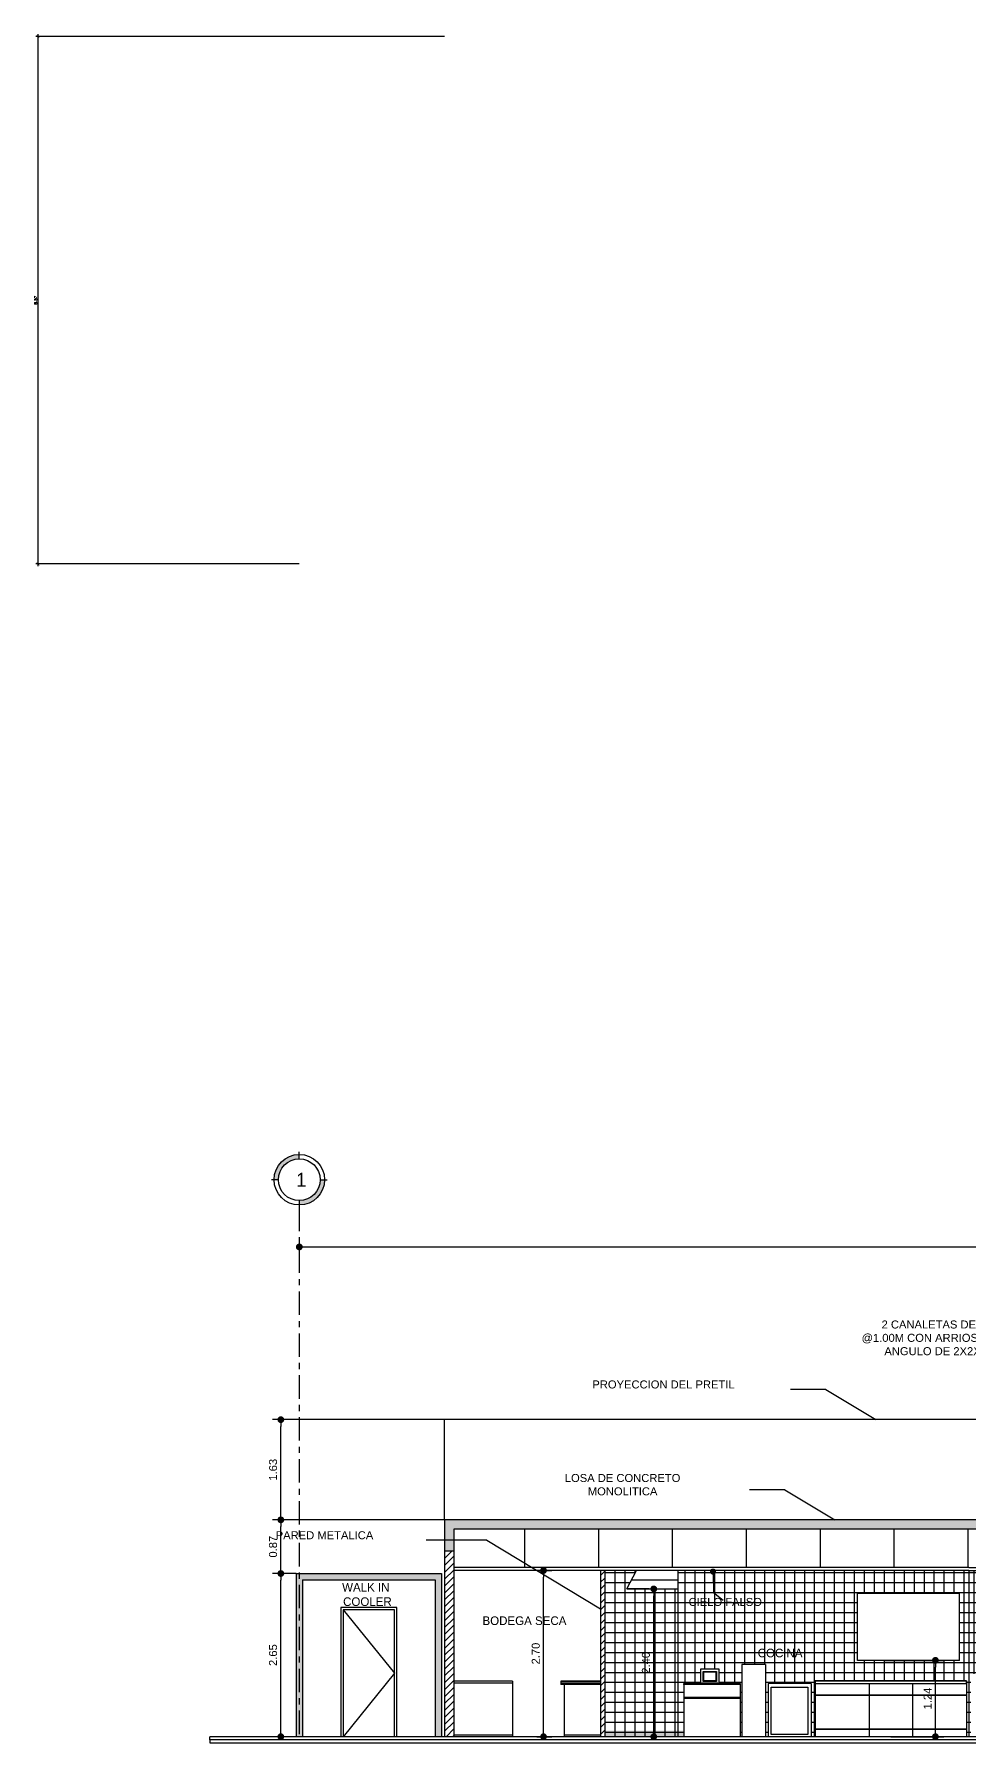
# Model space of a CAD drawing. Header units: metres. Extents: x 5805.4 to 5902.4, y 1788.4 to 1816.4.
# Drawn here: x 5871.52 to 5886.71, y 1788.61 to 1816.37 of the extents above; entities that cross this region are included whole.
import ezdxf
from ezdxf.enums import TextEntityAlignment as Align

# ---------------------------------------------------------------- set-up
doc = ezdxf.new("R2010")
doc.units = ezdxf.units.M
doc.header["$LTSCALE"] = 0.02
doc.linetypes.add('CENTER2', pattern=[28.575, 19.05, -3.175, 3.175, -3.175])
for name, color, linetype in [('A - Ejes', 7, 'CENTER2'), ('A-Cielo Reflejado', 2, 'Continuous'), ('A-Cotas', 7, 'Continuous'), ('A-Cotas Generales', 2, 'Continuous'), ('A-Paredes Externas', 3, 'Continuous'), ('A-PISOS', 5, 'Continuous'), ('A-Puertas', 7, 'Continuous'), ('A-Texto Espacios', 7, 'Continuous'), ('cota', 7, 'Continuous'), ('DIM', 8, 'Continuous'), ('E-Walk in Cooler', 3, 'Continuous'), ('GRIDTEXT', 1, 'Continuous'), ('HACHT', 9, 'Continuous'), ('HATCH', 8, 'Continuous'), ('Muebles EN', 6, 'Continuous'), ('Q', 8, 'Continuous')]:
    doc.layers.add(name, color=color, linetype=linetype)
doc.styles.add('Arial', font='arial.ttf', dxfattribs={"height": 0.15})
doc.styles.add('BANKGOTHIC', font='bgothl.ttf', dxfattribs={"height": 0.3})
doc.styles.add('Cotas 25', font='romans.shx', dxfattribs={"width": 1.3, "height": 0.0375})
doc.styles.add('Cotas 50', font='arial.ttf', dxfattribs={"height": 0.09})
doc.styles.add('Cotas 75', font='arial.ttf', dxfattribs={"height": 0.13})
doc.styles.add('TITTEXTL', font='')
doc.styles.get('TITTEXTL').set_extended_font_data('MicrogrammaDBolExt')
doc.dimstyles.new('COTAS 50', dxfattribs={"dimtxt": 0.09, "dimasz": 0.1, "dimexe": 0.09, "dimexo": 0, "dimgap": 0.05, "dimtad": 1, "dimzin": 1, "dimdsep": 46, "dimtxsty": 'Cotas 50', "dimblk": 'ARCHTICK', "dimcen": 0.1, "dimdle": 0.09, "dimclrd": 9, "dimclre": 9, "dimclrt": 256, "dimaunit": 1, "dimadec": 4, "dimazin": 0, "dimtfac": 1, "dimtmove": 0, "dimatfit": 3, "dimfxl": 0, "dimarcsym": 0})
doc.dimstyles.new('Estilo 25', dxfattribs={"dimtxt": 0.0375, "dimasz": 0.045, "dimexe": 0.0375, "dimexo": 0, "dimgap": 0.01875, "dimtad": 1, "dimzin": 1, "dimdsep": 46, "dimtxsty": 'Cotas 25', "dimblk": 'ARCHTICK', "dimcen": 0.135, "dimdle": 0.0375, "dimclrd": 9, "dimclre": 9, "dimclrt": 7, "dimadec": 0, "dimazin": 0, "dimtfac": 1, "dimtmove": 1, "dimatfit": 1, "dimfxl": 0, "dimarcsym": 0})
doc.dimstyles.new('Estilo 75', dxfattribs={"dimtxt": 0.13, "dimasz": 0.11, "dimexe": 0.135, "dimexo": 0, "dimgap": 0.06, "dimtad": 1, "dimzin": 1, "dimdsep": 46, "dimtxsty": 'Cotas 75', "dimblk": 'DOT', "dimcen": 0.135, "dimdle": 0.135, "dimclrd": 9, "dimclre": 9, "dimclrt": 256, "dimadec": 0, "dimazin": 0, "dimtfac": 1, "dimtmove": 1, "dimatfit": 1, "dimfxl": 0, "dimarcsym": 0})

# ---------------------------------------------------------------- blocks, each defined once
blk = doc.blocks.new('_ArchTick')
at = {"color": 0, "linetype": 'ByBlock', "const_width": 0.15}
blk.add_lwpolyline([(-0.5, -0.5), (0.5, 0.5)], dxfattribs=at)
blk = doc.blocks.new('*D16')
at = {"layer": 'A-Cielo Reflejado', "color": 9, "lineweight": -2, "transparency": 16777216}
for p, q in [((5871.581, 1807.726), (5871.581, 1816.368)), ((5878.184, 1816.331), (5871.543, 1816.331)), ((5875.824, 1807.763), (5871.543, 1807.763))]:
    blk.add_line(p, q, dxfattribs=at)
at = {"layer": 'A-Cielo Reflejado', "color": 9, "lineweight": -2, "transparency": 16777216, "xscale": 0.045, "yscale": 0.045, "zscale": 0.045}
for p, rotation in [((5871.581, 1816.331), 90), ((5871.581, 1807.763), 270)]:
    blk.add_blockref('_ArchTick', p, dxfattribs=dict(at, rotation=rotation))
at = {"layer": 'A-Cielo Reflejado', "color": 7, "transparency": 16777216, "insert": (5871.543, 1812.047), "char_height": 0.0375, "attachment_point": 5, "rotation": 90, "style": 'Cotas 25'}
blk.add_mtext('8.57', dxfattribs=at)
blk = doc.blocks.new('BUBLE C')
at = {"layer": 'GRIDTEXT'}
h = blk.add_hatch(color=8, dxfattribs=at)
h.paths.add_polyline_path([(0, 0.7), (0, 0.763, 0.414214), (-0.363, 0.4), (-0.3, 0.4, -0.414214)])
h.paths.add_polyline_path([(0.363, 0.4), (0.3, 0.4, -0.414214), (0, 0.1), (0, 0.037, 0.414214)])
at = {"layer": 'GRIDTEXT', "color": 8}
for points in [[(0, 0.7), (0, 0.8)], [(-0.3, 0.4), (-0.4, 0.4)], [(0.3, 0.4), (0.4, 0.4)], [(0, 0.1), (0, 0)]]:
    blk.add_lwpolyline(points, dxfattribs=at)
blk.add_circle((0, 0.4), 0.363, dxfattribs=at)
at = {"layer": 'GRIDTEXT'}
blk.add_circle((0, 0.4), 0.3, dxfattribs=at)
at = {"layer": 'GRIDTEXT', "style": 'TITTEXTL'}
blk.add_attdef('A', text='', height=0.16, dxfattribs=at).set_placement((0, 0.4), align=Align.MIDDLE)
blk = doc.blocks.new('_Dot')
at = {"color": 0, "linetype": 'ByBlock', "lineweight": -2}
blk.add_line((-0.5, 0), (-1, 0), dxfattribs=at)
at = {"color": 0, "linetype": 'ByBlock', "const_width": 0.5}
blk.add_lwpolyline([(-0.25, 0, 1), (0.25, 0, 1)], format="xyb", close=True, dxfattribs=at)
blk = doc.blocks.new('*D20')
at = {"layer": 'HATCH', "color": 9, "lineweight": -2, "transparency": 16777216}
for p, q in [((5875.824, 1796.811), (5875.824, 1796.532)), ((5875.934, 1796.667), (5898.645, 1796.667)), ((5898.755, 1796.811), (5898.755, 1796.532))]:
    blk.add_line(p, q, dxfattribs=at)
at = {"layer": 'HATCH', "color": 9, "lineweight": -2, "transparency": 16777216, "xscale": 0.11, "yscale": 0.11, "zscale": 0.11, "rotation": 180}
blk.add_blockref('_Dot', (5875.824, 1796.667), dxfattribs=at)
at = {"layer": 'HATCH', "color": 9, "lineweight": -2, "transparency": 16777216, "xscale": 0.11, "yscale": 0.11, "zscale": 0.11}
blk.add_blockref('_Dot', (5898.755, 1796.667), dxfattribs=at)
at = {"layer": 'HATCH', "transparency": 16777216, "insert": (5887.289, 1796.794), "char_height": 0.13, "attachment_point": 5, "style": 'Cotas 75'}
blk.add_mtext('22.93', dxfattribs=at)
blk = doc.blocks.new('*D21')
at = {"layer": 'DIM', "color": 9, "lineweight": -2, "transparency": 16777216}
for p, q in [((5881.557, 1791.112), (5881.715, 1791.112)), ((5881.58, 1788.822), (5881.58, 1791.002)), ((5881.596, 1788.712), (5881.445, 1788.712))]:
    blk.add_line(p, q, dxfattribs=at)
at = {"layer": 'DIM', "color": 9, "lineweight": -2, "transparency": 16777216, "xscale": 0.11, "yscale": 0.11, "zscale": 0.11}
for p, rotation in [((5881.58, 1791.112), 90), ((5881.58, 1788.712), 270)]:
    blk.add_blockref('_Dot', p, dxfattribs=dict(at, rotation=rotation))
at = {"layer": 'DIM', "transparency": 16777216, "insert": (5881.453, 1789.912), "char_height": 0.13, "attachment_point": 5, "rotation": 90, "style": 'Cotas 75'}
blk.add_mtext('2.40', dxfattribs=at)
blk = doc.blocks.new('*D33')
at = {"layer": 'DIM', "color": 9, "lineweight": -2, "transparency": 16777216}
for p, q in [((5885.315, 1789.952), (5886.288, 1789.952)), ((5886.153, 1788.822), (5886.153, 1789.842)), ((5885.429, 1788.712), (5886.288, 1788.712))]:
    blk.add_line(p, q, dxfattribs=at)
at = {"layer": 'DIM', "color": 9, "lineweight": -2, "transparency": 16777216, "xscale": 0.11, "yscale": 0.11, "zscale": 0.11}
for p, rotation in [((5886.153, 1789.952), 90), ((5886.153, 1788.712), 270)]:
    blk.add_blockref('_Dot', p, dxfattribs=dict(at, rotation=rotation))
at = {"layer": 'DIM', "transparency": 16777216, "insert": (5886.027, 1789.332), "char_height": 0.13, "attachment_point": 5, "rotation": 90, "style": 'Cotas 75'}
blk.add_mtext('1.24', dxfattribs=at)
blk = doc.blocks.new('*D35')
at = {"layer": 'DIM', "color": 9, "lineweight": -2, "transparency": 16777216}
for p, q in [((5879.68, 1791.412), (5879.925, 1791.412)), ((5879.79, 1788.822), (5879.79, 1791.302)), ((5879.68, 1788.712), (5879.925, 1788.712))]:
    blk.add_line(p, q, dxfattribs=at)
at = {"layer": 'DIM', "color": 9, "lineweight": -2, "transparency": 16777216, "xscale": 0.11, "yscale": 0.11, "zscale": 0.11}
for p, rotation in [((5879.79, 1791.412), 90), ((5879.79, 1788.712), 270)]:
    blk.add_blockref('_Dot', p, dxfattribs=dict(at, rotation=rotation))
at = {"layer": 'DIM', "transparency": 16777216, "insert": (5879.664, 1790.062), "char_height": 0.13, "attachment_point": 5, "rotation": 90, "style": 'Cotas 75'}
blk.add_mtext('2.70', dxfattribs=at)
blk = doc.blocks.new('*D36')
at = {"layer": 'DIM', "color": 9, "lineweight": -2, "transparency": 16777216}
for p, q in [((5875.773, 1791.362), (5875.389, 1791.362)), ((5875.524, 1788.822), (5875.524, 1791.252)), ((5875.773, 1788.712), (5875.389, 1788.712))]:
    blk.add_line(p, q, dxfattribs=at)
at = {"layer": 'DIM', "color": 9, "lineweight": -2, "transparency": 16777216, "xscale": 0.11, "yscale": 0.11, "zscale": 0.11}
for p, rotation in [((5875.524, 1791.362), 90), ((5875.524, 1788.712), 270)]:
    blk.add_blockref('_Dot', p, dxfattribs=dict(at, rotation=rotation))
at = {"layer": 'DIM', "transparency": 16777216, "insert": (5875.398, 1790.037), "char_height": 0.13, "attachment_point": 5, "rotation": 90, "style": 'Cotas 75'}
blk.add_mtext('2.65', dxfattribs=at)
blk = doc.blocks.new('*D37')
at = {"layer": 'DIM', "color": 9, "lineweight": -2, "transparency": 16777216}
for p, q in [((5878.184, 1792.234), (5875.389, 1792.234)), ((5875.524, 1791.472), (5875.524, 1792.124)), ((5875.773, 1791.362), (5875.389, 1791.362))]:
    blk.add_line(p, q, dxfattribs=at)
at = {"layer": 'DIM', "color": 9, "lineweight": -2, "transparency": 16777216, "xscale": 0.11, "yscale": 0.11, "zscale": 0.11}
for p, rotation in [((5875.524, 1792.234), 90), ((5875.524, 1791.362), 270)]:
    blk.add_blockref('_Dot', p, dxfattribs=dict(at, rotation=rotation))
at = {"layer": 'DIM', "transparency": 16777216, "insert": (5875.398, 1791.798), "char_height": 0.13, "attachment_point": 5, "rotation": 90, "style": 'Cotas 75'}
blk.add_mtext('0.87', dxfattribs=at)
blk = doc.blocks.new('*D38')
at = {"layer": 'DIM', "color": 9, "lineweight": -2, "transparency": 16777216}
for p, q in [((5878.184, 1793.862), (5875.389, 1793.862)), ((5875.524, 1792.344), (5875.524, 1793.752)), ((5878.184, 1792.234), (5875.389, 1792.234))]:
    blk.add_line(p, q, dxfattribs=at)
at = {"layer": 'DIM', "color": 9, "lineweight": -2, "transparency": 16777216, "xscale": 0.11, "yscale": 0.11, "zscale": 0.11}
for p, rotation in [((5875.524, 1793.862), 90), ((5875.524, 1792.234), 270)]:
    blk.add_blockref('_Dot', p, dxfattribs=dict(at, rotation=rotation))
at = {"layer": 'DIM', "transparency": 16777216, "insert": (5875.398, 1793.048), "char_height": 0.13, "attachment_point": 5, "rotation": 90, "style": 'Cotas 75'}
blk.add_mtext('1.63', dxfattribs=at)

msp = doc.modelspace()

# ---------------------------------------------------------------- hatches: boundary and pattern name
at = {"layer": 'E-Walk in Cooler', "linetype": 'ByBlock', "lineweight": -2, "ltscale": 0.0001}
h = msp.add_hatch(dxfattribs=at)
h.set_pattern_fill('HONEY', color=8, scale=0.01, angle=0.0006873)
h.paths.add_polyline_path([(5878.032, 1791.262), (5878.032, 1788.712), (5878.134, 1788.712), (5878.134, 1791.362), (5875.773, 1791.362), (5875.773, 1788.712), (5875.874, 1788.712), (5875.874, 1791.262)])
at = {"layer": 'HACHT'}
h = msp.add_hatch(dxfattribs=at)
h.set_pattern_fill('AR-CONC', color=256, scale=0.00089)
h.paths.add_polyline_path([(5887.38, 1792.234), (5887.23, 1792.234), (5878.184, 1792.234), (5878.184, 1791.724), (5878.334, 1791.724), (5878.334, 1792.084), (5887.23, 1792.084), (5887.23, 1791.724), (5887.38, 1791.724)])
h = msp.add_hatch(dxfattribs=at)
h.set_pattern_fill('ANSI31', color=256, scale=0.025)
h.paths.add_polyline_path([(5878.334, 1791.724), (5878.184, 1791.724), (5878.184, 1788.712), (5878.334, 1788.712)])
h = msp.add_hatch(dxfattribs=at)
h.set_pattern_fill('ANSI31', color=256, scale=0.025)
h.paths.add_polyline_path([(5880.786, 1791.412), (5880.716, 1791.412), (5880.716, 1788.712), (5880.786, 1788.712)])
h = msp.add_hatch(color=7, dxfattribs=at)
h.dxf.hatch_style = 1
h.paths.add_polyline_path([(5882.068, 1788.812), (5880.786, 1788.812), (5880.786, 1788.712), (5882.068, 1788.712)])
at = {"layer": 'HATCH'}
h = msp.add_hatch(dxfattribs=at)
h.set_pattern_fill('NET', color=256, scale=0.051)
h.paths.add_polyline_path([(5881.971, 1791.112), (5881.144, 1791.112), (5881.297, 1791.412), (5880.786, 1791.412), (5880.786, 1788.712), (5881.971, 1788.712)])
h.paths.add_polyline_path([(5886.694, 1791.412), (5881.971, 1791.412), (5881.971, 1788.712), (5882.068, 1788.712), (5882.068, 1789.576), (5882.344, 1789.576), (5882.344, 1789.813), (5882.639, 1789.813), (5882.639, 1789.576), (5882.981, 1789.576), (5882.981, 1788.712), (5883.011, 1788.712), (5883.011, 1789.882), (5883.396, 1789.882), (5883.396, 1788.712), (5883.435, 1788.712), (5883.435, 1789.576), (5884.137, 1789.576), (5884.137, 1788.712), (5884.199, 1788.712), (5884.199, 1789.62), (5886.659, 1789.62), (5886.659, 1788.712), (5886.694, 1788.712)])
h.paths.add_polyline_path([(5884.888, 1791.045), (5886.547, 1791.045), (5886.547, 1789.952), (5884.888, 1789.952)], flags=16)
h.paths.add_polyline_path([(5888.065, 1791.412), (5886.694, 1791.412), (5886.694, 1788.712), (5886.73, 1788.712), (5886.73, 1789.731), (5887.373, 1789.731), (5887.373, 1789.717), (5887.339, 1789.717), (5887.339, 1788.712), (5888.065, 1788.712)])
h.paths.add_polyline_path([(5881.589, 1789.705), (5881.589, 1790.123), (5881.321, 1790.123), (5881.321, 1789.705)], flags=24)
h.paths.add_polyline_path([(5882.7, 1790.764), (5883.956, 1790.764), (5883.956, 1791.032), (5882.7, 1791.032)], flags=24)
h.paths.add_polyline_path([(5883.005, 1789.901), (5884.234, 1789.901), (5884.234, 1790.254), (5883.005, 1790.254)], flags=24)
h.paths.add_polyline_path([(5887.7, 1789.855), (5887.7, 1790.273), (5887.432, 1790.273), (5887.432, 1789.855)], flags=24)

# ---------------------------------------------------------------- linework, layer by layer
at = {"layer": 'A - Ejes'}
msp.add_lwpolyline([(5875.824, 1797.307), (5875.824, 1788.712)], dxfattribs=at)
at = {"layer": 'A-Cielo Reflejado', "color": 2, "true_color": 0xf1eb1f}
for points in [[(5878.184, 1792.234), (5878.184, 1793.862)], [(5888.387, 1793.862), (5878.184, 1793.862)], [(5887.23, 1792.234), (5878.184, 1792.234)], [(5887.23, 1792.084), (5878.334, 1792.084)], [(5879.48, 1792.084), (5879.48, 1791.462)], [(5880.68, 1792.084), (5880.68, 1791.462)], [(5881.88, 1792.084), (5881.88, 1791.462)], [(5883.08, 1792.084), (5883.08, 1791.462)], [(5884.28, 1792.084), (5884.28, 1791.462)], [(5885.48, 1792.084), (5885.48, 1791.462)], [(5886.68, 1792.084), (5886.68, 1791.462)], [(5886.694, 1791.462), (5886.694, 1791.462), (5878.334, 1791.462)], [(5886.694, 1791.412), (5886.694, 1791.412), (5878.334, 1791.412)], [(5886.694, 1791.462), (5889.228, 1791.462)], [(5886.694, 1791.412), (5889.228, 1791.412)]]:
    msp.add_lwpolyline(points, dxfattribs=at)
at = {"layer": 'A-Paredes Externas'}
for points in [[(5878.184, 1792.234), (5878.184, 1788.712)], [(5878.334, 1792.084), (5878.334, 1788.712)], [(5878.334, 1791.724), (5878.184, 1791.724)], [(5880.716, 1791.412), (5880.716, 1788.712)], [(5880.786, 1791.412), (5880.786, 1788.712)], [(5881.971, 1791.412), (5881.971, 1788.712)], [(5886.694, 1791.412), (5886.694, 1788.712)]]:
    msp.add_lwpolyline(points, dxfattribs=at)
at = {"layer": 'A-PISOS', "color": 5}
for points in [[(5901.13, 1788.712), (5874.369, 1788.712)], [(5899.299, 1788.712), (5899.299, 1788.662), (5874.369, 1788.662), (5874.369, 1788.712)], [(5874.369, 1788.662), (5874.369, 1788.612), (5899.299, 1788.612)]]:
    msp.add_lwpolyline(points, dxfattribs=at)
at = {"layer": 'A-Puertas'}
for points in [[(5877.41, 1788.712), (5877.41, 1790.812), (5876.496, 1790.812), (5876.496, 1788.712)], [(5877.37, 1788.712), (5877.37, 1790.772), (5876.536, 1790.772), (5876.536, 1788.712)], [(5876.536, 1790.772), (5877.37, 1789.742), (5876.536, 1788.712)]]:
    msp.add_lwpolyline(points, dxfattribs=at)
at = {"layer": 'cota'}
msp.add_lwpolyline([(5882.344, 1789.576), (5882.344, 1789.813), (5882.639, 1789.813), (5882.639, 1789.576)], dxfattribs=at)
for points in [[(5882.384, 1789.773), (5882.599, 1789.773), (5882.599, 1789.607), (5882.384, 1789.607)], [(5882.394, 1789.763), (5882.589, 1789.763), (5882.589, 1789.617), (5882.394, 1789.617)], [(5882.362, 1789.587), (5882.619, 1789.587), (5882.619, 1789.576), (5882.362, 1789.576)]]:
    msp.add_lwpolyline(points, close=True, dxfattribs=at)
at = {"layer": 'E-Walk in Cooler', "color": 4, "linetype": 'Continuous'}
for points in [[(5875.773, 1791.362), (5875.773, 1788.712)], [(5875.773, 1791.362), (5878.134, 1791.362)], [(5875.874, 1791.262), (5875.874, 1788.712)], [(5875.874, 1791.262), (5878.032, 1791.262)], [(5878.032, 1791.262), (5878.032, 1788.712)], [(5878.134, 1791.362), (5878.134, 1788.712)]]:
    msp.add_lwpolyline(points, dxfattribs=at)
at = {"layer": 'HACHT'}
for p, q in [((5884.372, 1794.352), (5883.801, 1794.352)), ((5883.708, 1792.723), (5883.137, 1792.723)), ((5878.867, 1791.902), (5877.882, 1791.902))]:
    msp.add_line(p, q, dxfattribs=at)
for points in [[(5884.372, 1794.352), (5885.185, 1793.862)], [(5883.708, 1792.723), (5884.521, 1792.234)], [(5878.867, 1791.902), (5880.716, 1790.788)]]:
    msp.add_lwpolyline(points, dxfattribs=at)
at = {"layer": 'Muebles EN'}
for points in [[(5881.506, 1791.112), (5881.144, 1791.112), (5881.297, 1791.412)], [(5881.144, 1791.112), (5881.971, 1791.112)], [(5881.22, 1791.262), (5881.971, 1791.262)], [(5886.547, 1789.952), (5884.888, 1789.952), (5884.888, 1791.045), (5886.547, 1791.045)], [(5886.547, 1789.952), (5886.547, 1791.045)], [(5883.011, 1789.882), (5883.011, 1788.712)], [(5883.396, 1789.882), (5883.011, 1789.882)], [(5883.396, 1789.882), (5883.396, 1788.712)], [(5879.285, 1789.612), (5878.334, 1789.612)], [(5878.334, 1789.587), (5879.285, 1789.587)], [(5879.285, 1789.612), (5879.285, 1788.712)], [(5880.716, 1789.612), (5880.07, 1789.612)], [(5880.07, 1789.612), (5880.07, 1789.558)], [(5880.07, 1789.612), (5880.716, 1789.612), (5880.716, 1789.558), (5880.07, 1789.558)], [(5880.07, 1789.587), (5880.716, 1789.587)], [(5880.123, 1789.558), (5880.123, 1788.712)], [(5882.068, 1789.576), (5882.068, 1788.712)], [(5882.981, 1789.576), (5882.068, 1789.576)], [(5882.981, 1789.576), (5882.981, 1788.712)], [(5883.435, 1789.576), (5883.435, 1788.712)], [(5884.137, 1789.576), (5883.435, 1789.576)], [(5884.137, 1789.576), (5884.137, 1788.712)], [(5884.199, 1789.62), (5884.199, 1788.712)], [(5885.078, 1789.576), (5885.078, 1788.712)], [(5885.78, 1789.573), (5885.78, 1788.709)], [(5879.285, 1788.738), (5878.334, 1788.738)], [(5880.716, 1788.738), (5880.123, 1788.738)]]:
    msp.add_lwpolyline(points, dxfattribs=at)
for points in [[(5882.068, 1789.576), (5882.981, 1789.576), (5882.981, 1789.558), (5882.068, 1789.558)], [(5883.489, 1789.515), (5884.084, 1789.515), (5884.084, 1788.748), (5883.489, 1788.748)], [(5884.199, 1789.62), (5886.659, 1789.62), (5886.659, 1788.712), (5884.199, 1788.712)], [(5886.659, 1789.62), (5884.199, 1789.62), (5884.199, 1789.576), (5886.659, 1789.576)], [(5882.068, 1789.337), (5882.981, 1789.337), (5882.981, 1789.346), (5882.068, 1789.346)], [(5884.199, 1789.391), (5886.659, 1789.391), (5886.659, 1789.382), (5884.199, 1789.382)], [(5884.199, 1788.838), (5886.659, 1788.838), (5886.659, 1788.829), (5884.199, 1788.829)], [(5884.199, 1788.838), (5886.659, 1788.838), (5886.659, 1788.829), (5884.199, 1788.829)]]:
    msp.add_lwpolyline(points, close=True, dxfattribs=at)

# ---------------------------------------------------------------- block references
at = {"layer": 'Q', "color": 8}
ref = msp.add_blockref('BUBLE C', (5875.824, 1797.307), dxfattribs=dict(at, xscale=1.130731725560117, yscale=1.130731725560117, zscale=1.130731725560117))
ref.add_attrib('A', '1', dxfattribs={"layer": 'GRIDTEXT', "height": 0.226, "style": 'BANKGOTHIC'}).set_placement((5875.856, 1797.759), align=Align.MIDDLE)

# ---------------------------------------------------------------- texts
at = {"layer": 'A-Cotas Generales', "color": 7, "linetype": 'Continuous', "char_height": 0.13, "attachment_point": 5, "style": 'Arial'}
for s, insert in [('\\A1;2 CANALETAS DE 7X2\\P@1.00M CON ARRIOSTRE DE\\PANGULO DE 2X2X1/8', (5886.233, 1795.19)), ('PROYECCION DEL PRETIL', (5881.738, 1794.433)), ('LOSA DE CONCRETO \\PMONOLITICA', (5881.074, 1792.805)), ('PARED METALICA', (5876.233, 1791.983)), ('CIELO FALSO', (5882.741, 1790.9))]:
    msp.add_mtext(s, dxfattribs=dict(at, insert=insert))
at = {"layer": 'A-Texto Espacios', "color": 1, "char_height": 0.14, "attachment_point": 5, "style": 'BANKGOTHIC'}
for s, width, gutter_width, insert in [('WALK IN\\P COOLER', 5.12964, 1, (5876.904, 1791.021)), ('BODEGA SECA', 4.37948, 0.75, (5879.48, 1790.595)), ('COCINA', 4.37948, 0.75, (5883.632, 1790.07))]:
    msp.add_mtext_dynamic_manual_height_columns(s, width=width, gutter_width=gutter_width, heights=[0], dxfattribs=dict(at, insert=insert))

# ---------------------------------------------------------------- dimensions: what is measured, and where the dimension line sits
at = {"layer": 'A-Cielo Reflejado', "color": 2, "true_color": 0xf1eb1f}
dim = msp.add_linear_dim(base=(5871.581, 1816.331), p1=(5875.824, 1807.763), p2=(5878.184, 1816.331), angle=90, dimstyle='Estilo 25', dxfattribs=at)
dim.commit()
dim.dimension.update_dxf_attribs({"geometry": '*D16', "text_midpoint": (5871.543, 1812.047)})
at = {"layer": 'DIM', "color": 2, "true_color": 0xf1eb1f}
for base, p1, p2, picture, middle in [((5875.524, 1793.862), (5878.184, 1792.234), (5878.184, 1793.862), '*D38', (5875.398, 1793.048)), ((5875.524, 1792.234), (5875.773, 1791.362), (5878.184, 1792.234), '*D37', (5875.398, 1791.798)), ((5875.524, 1791.362), (5875.773, 1788.712), (5875.773, 1791.362), '*D36', (5875.398, 1790.037)), ((5879.79, 1791.412), (5879.68, 1788.712), (5879.68, 1791.412), '*D35', (5879.664, 1790.062)), ((5881.58, 1791.112), (5881.596, 1788.712), (5881.557, 1791.112), '*D21', (5881.453, 1789.912)), ((5886.153, 1789.952), (5885.429, 1788.712), (5885.315, 1789.952), '*D33', (5886.027, 1789.332))]:
    dim = msp.add_linear_dim(base=base, p1=p1, p2=p2, angle=90, dimstyle='Estilo 75', dxfattribs=at)
    dim.commit()
    dim.dimension.update_dxf_attribs({"geometry": picture, "text_midpoint": middle})
at = {"layer": 'HATCH', "color": 2, "true_color": 0xf1eb1f}
dim = msp.add_linear_dim(base=(5898.755, 1796.667), p1=(5875.824, 1796.811), p2=(5898.755, 1796.811), dimstyle='Estilo 75', dxfattribs=at)
dim.commit()
dim.dimension.update_dxf_attribs({"geometry": '*D20', "text_midpoint": (5887.289, 1796.794)})

# ---------------------------------------------------------------- leaders
at = {"layer": 'A-Cotas', "color": 7, "linetype": 'Continuous'}
msp.add_leader([(5882.543, 1791.394), (5882.549, 1791.054), (5882.709, 1790.932)], dimstyle='COTAS 50', override={"dimasz": 0.1, "dimtad": 0, "dimldrblk": 'Dot'}, dxfattribs=at)

doc.saveas('drawing.dxf')
